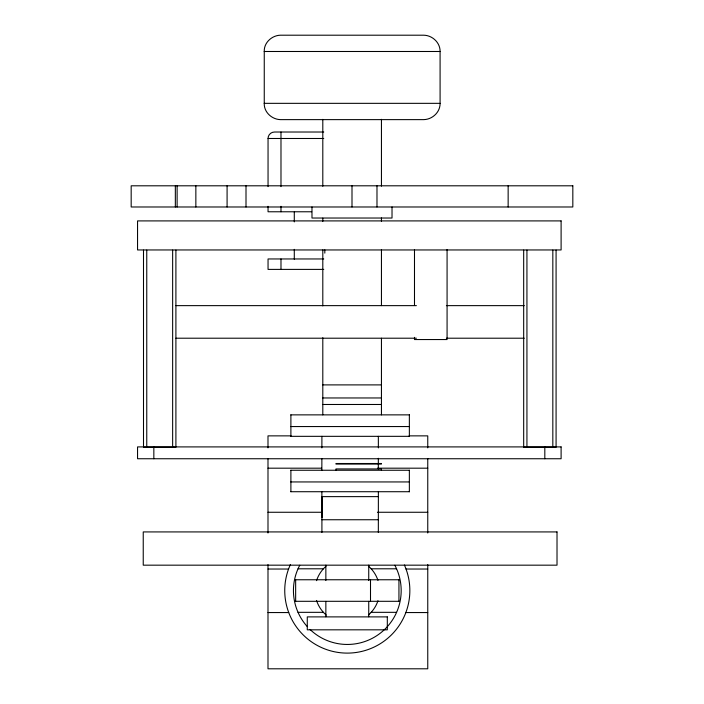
<?xml version="1.0" encoding="UTF-8"?>
<svg xmlns="http://www.w3.org/2000/svg" width="704" height="704" viewBox="0 0 704 704"><rect width="100%" height="100%" fill="white"/><g stroke="black" fill="none" stroke-linecap="round" stroke-linejoin="round"><path stroke-width="1.06" d="M321.851 470.254L321.869 458.498M398.939 601.304L398.939 579.762M321.878 447.902L321.913 436.33M378.321 463.505L378.347 458.304M290.893 436.33L290.893 414.867M290.893 491.718L290.893 470.254M378.374 491.718L378.338 532.444M409.358 436.33L409.358 414.867M409.358 491.718L409.358 470.254M440.088 103.338C440.264 112.138 432.423 119.442 423.799 119.627L280.447 119.627C271.894 119.434 263.85 112.156 264.255 103.338L264.255 51.489C263.85 42.671 271.894 35.394 280.447 35.2L423.799 35.2C432.423 35.385 440.264 42.689 440.088 51.489L440.088 103.338L264.158 103.338M264.158 51.489L440.088 51.489M323.752 132.018L274.516 132.018A6.468 6.468 0 0 0 268.048 138.486L268.048 186.613M268.048 138.486L323.752 138.486M311.687 211.772L268.048 211.772L268.048 206.307M323.752 258.958L268.048 258.958L268.048 269.394L323.752 269.394M175.921 305.633L416.39 305.633M446.398 305.633L524.278 305.633M175.921 338.21L416.39 338.21M446.398 338.21L524.278 338.21M322.802 384.894L381.445 384.894M322.802 397.962L381.445 397.962M322.802 404.483L381.445 404.483M290.761 414.867L409.49 414.867M290.761 426.554L409.49 426.554M290.981 435.864L267.995 435.864L267.995 447.867M409.156 435.864L427.759 435.864L427.759 447.867M290.761 436.33L409.49 436.33M267.995 468.186L321.622 468.186M377.423 468.186L427.759 468.186M290.761 470.254L409.49 470.254M290.761 481.941L409.49 481.941M290.761 491.718L409.49 491.718M321.878 491.718L321.878 496.628L378.374 496.628M267.995 512.266L321.622 512.266M377.423 512.266L427.759 512.266M321.878 519.746L378.374 519.746M298.03 568.797L323.409 568.797M371.184 568.797L396.563 568.797M267.995 569.034L288.57 569.034M406.023 569.034L427.759 569.034M295.46 579.762L399.133 579.762M295.46 601.304L399.133 601.304M298.03 612.33L323.409 612.33M371.184 612.33L396.563 612.33M267.995 612.559L288.737 612.559M405.856 612.559L427.759 612.559M321.913 532.444L321.913 496.628L322.098 516.586M321.913 496.628L322.106 517.642M378.338 436.33L378.374 447.902M556.081 250.114L556.081 447.251L523.688 447.251L523.679 250.114M552.825 250.114L552.825 447.251M544.817 446.908L544.817 458.744M526.935 250.114L526.935 447.251M508.147 185.803L508.147 206.985M447.075 249.498L447.075 339.548L414.489 339.548L414.489 337.348M427.759 458.489L427.759 533.007M427.759 564.626L427.759 668.8L267.995 668.8L267.995 564.626M414.489 249.498L414.489 305.501M392.022 206.985L392.022 218.029L311.978 218.029L311.978 206.985M381.445 119.302L381.445 186.164M381.445 217.95L381.445 221.232M381.445 249.735L381.445 305.633M381.445 338.21L381.445 414.867M381.445 470.254L381.445 468.952L335.949 468.934L335.949 470.254M378.321 464.042L378.321 468.934M376.983 185.803L376.983 206.985M370.506 579.762L370.506 601.304M368.738 565.171L368.738 580.536M368.738 601.392L368.738 616.757M352 185.803L352 206.985M325.855 565.171L325.855 580.536M325.855 601.392L325.855 616.757M324.817 249.867L324.817 253.132M322.802 119.363L322.802 186.296M322.802 218.117L322.802 221.408M322.802 249.938L322.802 305.897M322.802 337.718L322.802 414.867M295.654 579.762L295.654 601.304M294.29 212.027L294.29 221.91M294.29 249.357L294.29 259.239M280.984 132.018L280.984 186.613M280.984 206.307L280.984 211.772M280.984 258.958L280.984 269.394M267.995 458.489L267.995 533.007M246.004 185.803L246.004 206.985M227.084 185.803L227.084 206.985M195.853 185.803L195.853 206.985M177.118 185.803L177.118 206.985M175.903 250.114L175.903 447.251L143.51 447.251L143.502 250.114M175.34 185.803L175.34 206.985M172.647 250.114L172.647 447.251M153.842 446.908L153.842 458.744M146.758 250.114L146.758 447.251M404.378 564.978A62.55 62.55 0 0 1 347.098 653.11A62.55 62.55 0 0 1 290.382 564.608M377.978 600.723A32.314 32.314 0 0 1 368.667 614.803M326.286 615.111A32.314 32.314 0 0 1 316.536 600.468M316.536 580.659A32.314 32.314 0 0 1 325.926 566.324M368.667 566.324A32.314 32.314 0 0 1 377.978 580.404M394.847 565.259A53.856 53.856 0 0 1 310.006 629.429M307.296 626.63A53.856 53.856 0 0 1 299.754 565.259M572.827 185.803L131.173 185.803L131.173 206.985L572.827 206.985L572.827 185.803M561.106 220.906L137.553 220.906L137.553 249.955L561.106 249.955L561.106 220.906M561.106 446.908L137.553 446.908L137.553 458.744L561.106 458.744L561.106 446.908M381.445 463.505L335.949 463.505L335.949 464.042L381.445 464.042L381.445 463.505M557.014 531.925L143.238 531.925L143.238 565.171L557.014 565.171L557.014 531.925M387.314 616.889L307.278 616.889L307.278 629.825L387.314 629.825L387.314 616.889"/></g></svg>
